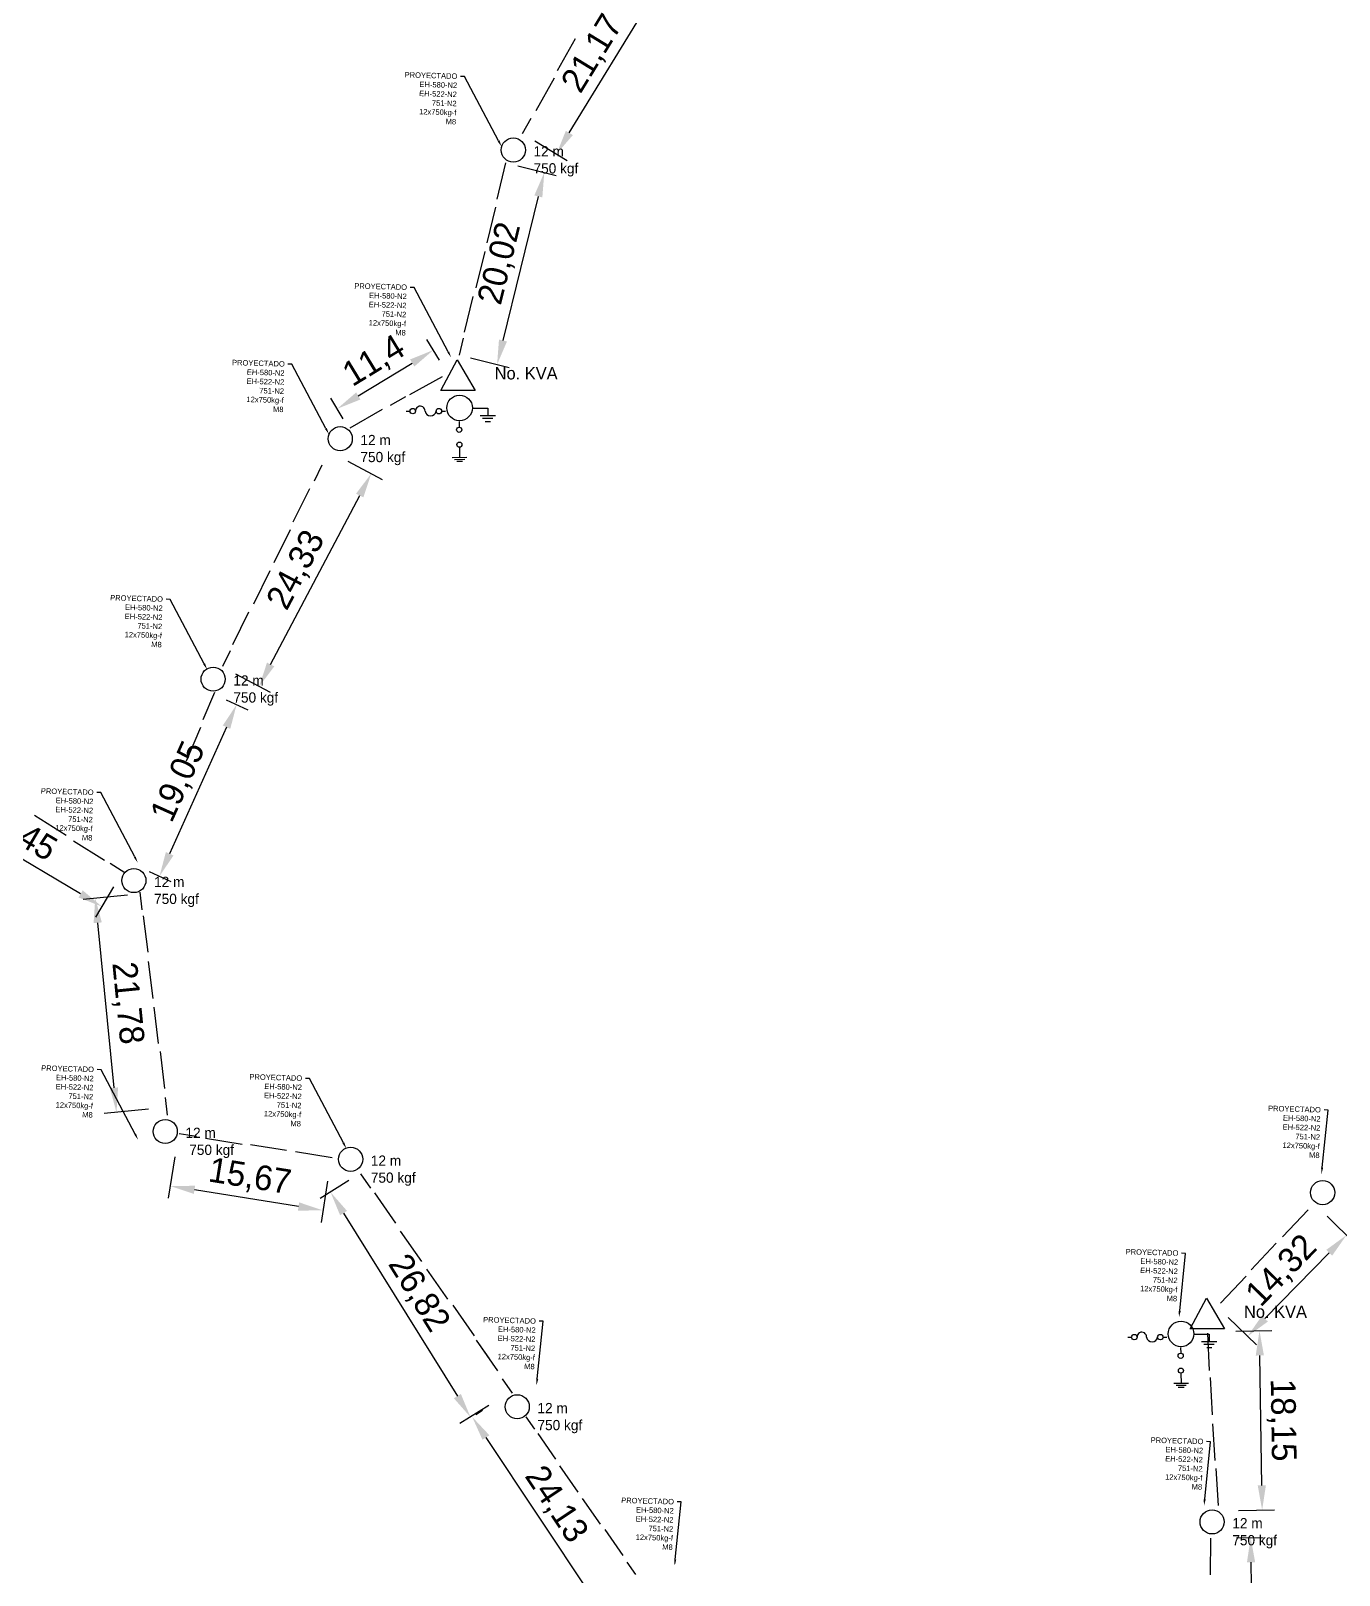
# Model space of a CAD drawing. Header units: millimetres. Extents: x -3588 to 75209, y -3737 to 38254.
# Drawn here: x 32136.9 to 32269.4, y 18319.8 to 18476.1 of the extents above; entities that cross this region are included whole.
import ezdxf
from ezdxf import colors
from ezdxf.entities.mleader import LeaderData, LeaderLine
from ezdxf.math import Vec2, Vec3

# ---------------------------------------------------------------- set-up
doc = ezdxf.new("R2010")
doc.units = ezdxf.units.MM
doc.linetypes.add('CONTINUA', pattern=[0])
doc.layers.add('Mancheta', color=255, linetype='Continuous')
doc.dimstyles.new('ISO-25', dxfattribs={"dimtxt": 2.5, "dimasz": 2.5, "dimexe": 1.25, "dimexo": 0.625, "dimtad": 1, "dimtxsty": 'Standard', "dimcen": 2.5, "dimadec": 0, "dimazin": 0, "dimtfac": 1, "dimtmove": 0, "dimatfit": 3, "dimfxl": 1, "dimarcsym": 0})

# ---------------------------------------------------------------- blocks, each defined once
blk = doc.blocks.new('*D370')
at = {"color": 0, "lineweight": -2, "transparency": 16777216}
for p, q in [((32151.48, 18362.16), (32150.81, 18357.97)), ((32166.95, 18359.69), (32166.29, 18355.5)), ((32164.01, 18357.13), (32153.47, 18358.81))]:
    blk.add_line(p, q, dxfattribs=at)
at = {"color": 0, "transparency": 16777216}
for points in [[(32153.54, 18359.22), (32153.41, 18358.4), (32151, 18359.2)], [(32164.08, 18357.54), (32163.95, 18356.71), (32166.48, 18356.73)]]:
    blk.add_solid(points, dxfattribs=at)
at = {"layer": 'Defpoints', "color": 0, "transparency": 16777216}
for p in [(32151.58, 18362.78), (32167.05, 18360.3), (32151, 18359.2)]:
    blk.add_point(p, dxfattribs=at)
at = {"color": 0, "transparency": 16777216, "insert": (32159.07, 18360.02), "char_height": 2.5, "attachment_point": 5, "rotation": 350.917}
blk.add_mtext('15,67', dxfattribs=at)
blk = doc.blocks.new('*D371')
at = {"color": 0, "lineweight": -2, "transparency": 16777216}
for p, q in [((32146.68, 18388.65), (32142.19, 18388.2)), ((32145.33, 18369.14), (32143.68, 18385.84)), ((32148.83, 18366.97), (32144.33, 18366.53))]:
    blk.add_line(p, q, dxfattribs=at)
at = {"color": 0, "transparency": 16777216}
for points in [[(32144.09, 18385.88), (32143.26, 18385.8), (32143.43, 18388.33)], [(32145.74, 18369.18), (32144.91, 18369.1), (32145.58, 18366.65)]]:
    blk.add_solid(points, dxfattribs=at)
at = {"layer": 'Defpoints', "color": 0, "transparency": 16777216}
for p in [(32143.43, 18388.33), (32147.3, 18388.71), (32149.45, 18367.04)]:
    blk.add_point(p, dxfattribs=at)
at = {"color": 0, "transparency": 16777216, "insert": (32146.58, 18377.7), "char_height": 2.5, "attachment_point": 5, "rotation": 275.6555}
blk.add_mtext('21,78', dxfattribs=at)
blk = doc.blocks.new('*D372')
at = {"color": 0, "lineweight": -2, "transparency": 16777216}
for p, q in [((32169.11, 18359.74), (32166.19, 18357.92)), ((32168.57, 18356.46), (32180.1, 18337.93)), ((32183.28, 18336.97), (32180.36, 18335.15))]:
    blk.add_line(p, q, dxfattribs=at)
at = {"color": 0, "transparency": 16777216}
for points in [[(32168.92, 18356.68), (32168.22, 18356.24), (32167.25, 18358.58)], [(32180.45, 18338.15), (32179.74, 18337.71), (32181.42, 18335.81)]]:
    blk.add_solid(points, dxfattribs=at)
at = {"layer": 'Defpoints', "color": 0, "transparency": 16777216}
for p in [(32169.64, 18360.07), (32183.81, 18337.3), (32181.42, 18335.81)]:
    blk.add_point(p, dxfattribs=at)
at = {"color": 0, "transparency": 16777216, "insert": (32176.1, 18348.3), "char_height": 2.5, "attachment_point": 5, "rotation": 301.8892}
blk.add_mtext('26,82', dxfattribs=at)
blk = doc.blocks.new('*D373')
at = {"color": 0, "lineweight": -2, "transparency": 16777216}
for p, q in [((32181.96, 18336.06), (32182.65, 18336.51)), ((32182.99, 18333.74), (32193.59, 18317.81)), ((32195.33, 18315.96), (32196.01, 18316.42))]:
    blk.add_line(p, q, dxfattribs=at)
at = {"color": 0, "transparency": 16777216}
for points in [[(32183.34, 18333.97), (32182.64, 18333.51), (32181.6, 18335.82)], [(32193.93, 18318.04), (32193.24, 18317.57), (32194.97, 18315.72)]]:
    blk.add_solid(points, dxfattribs=at)
at = {"layer": 'Defpoints', "color": 0, "transparency": 16777216}
for p in [(32181.44, 18335.71), (32194.81, 18315.62), (32194.97, 18315.72)]:
    blk.add_point(p, dxfattribs=at)
at = {"color": 0, "transparency": 16777216, "insert": (32190.02, 18326.92), "char_height": 2.5, "attachment_point": 5, "rotation": 303.6315}
blk.add_mtext('24,13', dxfattribs=at)
blk = doc.blocks.new('*D380')
at = {"color": 0, "lineweight": -2, "transparency": 16777216}
for p, q in [((32259, 18323.6), (32261.68, 18323.63)), ((32260.67, 18306.38), (32260.47, 18321.12)), ((32259.27, 18303.86), (32261.96, 18303.9))]:
    blk.add_line(p, q, dxfattribs=at)
at = {"color": 0, "transparency": 16777216}
for points in [[(32260.88, 18321.12), (32260.05, 18321.11), (32260.43, 18323.62)], [(32261.09, 18306.39), (32260.25, 18306.38), (32260.71, 18303.88)]]:
    blk.add_solid(points, dxfattribs=at)
at = {"layer": 'Defpoints', "color": 0, "transparency": 16777216}
for p in [(32258.38, 18323.59), (32260.43, 18323.62), (32258.65, 18303.86)]:
    blk.add_point(p, dxfattribs=at)
at = {"color": 0, "transparency": 16777216, "insert": (32262.65, 18313.78), "char_height": 2.5, "attachment_point": 5, "rotation": 270.7912}
blk.add_mtext('19,73', dxfattribs=at)
blk = doc.blocks.new('*D381')
at = {"color": 0, "lineweight": -2, "transparency": 16777216}
for p, q in [((32258.91, 18344.51), (32262.57, 18344.56)), ((32261.55, 18328.9), (32261.35, 18342.05)), ((32259.18, 18326.36), (32262.84, 18326.42))]:
    blk.add_line(p, q, dxfattribs=at)
at = {"color": 0, "transparency": 16777216}
for points in [[(32261.77, 18342.05), (32260.94, 18342.04), (32261.32, 18344.55)], [(32261.97, 18328.9), (32261.14, 18328.89), (32261.59, 18326.4)]]:
    blk.add_solid(points, dxfattribs=at)
at = {"layer": 'Defpoints', "color": 0, "transparency": 16777216}
for p in [(32258.28, 18344.5), (32261.32, 18344.55), (32258.56, 18326.35)]:
    blk.add_point(p, dxfattribs=at)
at = {"color": 0, "transparency": 16777216, "insert": (32263.54, 18335.5), "char_height": 2.5, "attachment_point": 5, "rotation": 270.8686}
blk.add_mtext('18,15', dxfattribs=at)
blk = doc.blocks.new('*D382')
at = {"color": 0, "lineweight": -2, "transparency": 16777216}
for p, q in [((32268.16, 18356.15), (32271.02, 18353.36)), ((32261.87, 18345.78), (32268.38, 18352.44)), ((32258.16, 18345.9), (32261.02, 18343.11))]:
    blk.add_line(p, q, dxfattribs=at)
at = {"color": 0, "transparency": 16777216}
for points in [[(32268.08, 18352.73), (32268.68, 18352.15), (32270.13, 18354.23)], [(32261.57, 18346.07), (32262.17, 18345.48), (32260.12, 18343.99)]]:
    blk.add_solid(points, dxfattribs=at)
at = {"layer": 'Defpoints', "color": 0, "transparency": 16777216}
for p in [(32267.72, 18356.58), (32270.13, 18354.23), (32257.71, 18346.34)]:
    blk.add_point(p, dxfattribs=at)
at = {"color": 0, "transparency": 16777216, "insert": (32263.63, 18350.56), "char_height": 2.5, "attachment_point": 5, "rotation": 45.6807}
blk.add_mtext('14,32', dxfattribs=at)
blk = doc.blocks.new('*D393')
at = {"color": 0, "lineweight": -2, "transparency": 16777216}
for p, q in [((32125.96, 18400.92), (32124.15, 18397.86)), ((32141.95, 18388.76), (32126.94, 18397.66)), ((32145.28, 18389.47), (32143.46, 18386.41))]:
    blk.add_line(p, q, dxfattribs=at)
at = {"color": 0, "transparency": 16777216}
for points in [[(32127.15, 18398.01), (32126.72, 18397.3), (32124.78, 18398.93)], [(32142.16, 18389.12), (32141.74, 18388.4), (32144.1, 18387.48)]]:
    blk.add_solid(points, dxfattribs=at)
at = {"layer": 'Defpoints', "color": 0, "transparency": 16777216}
for p in [(32126.28, 18401.46), (32124.78, 18398.93), (32145.6, 18390.01)]:
    blk.add_point(p, dxfattribs=at)
at = {"color": 0, "transparency": 16777216, "insert": (32135.51, 18395), "char_height": 2.5, "attachment_point": 5, "rotation": 329.3458}
blk.add_mtext('22,45', dxfattribs=at)
blk = doc.blocks.new('*D404')
at = {"color": 0, "lineweight": -2, "transparency": 16777216}
for p, q in [((32156.69, 18408.4), (32158.88, 18407.41)), ((32156.72, 18405.64), (32150.96, 18392.82)), ((32148.88, 18391.02), (32151.07, 18390.03))]:
    blk.add_line(p, q, dxfattribs=at)
at = {"color": 0, "transparency": 16777216}
for points in [[(32156.34, 18405.81), (32157.1, 18405.47), (32157.74, 18407.92)], [(32150.58, 18393), (32151.34, 18392.65), (32149.93, 18390.54)]]:
    blk.add_solid(points, dxfattribs=at)
at = {"layer": 'Defpoints', "color": 0, "transparency": 16777216}
for p in [(32156.12, 18408.65), (32148.31, 18391.27), (32149.93, 18390.54)]:
    blk.add_point(p, dxfattribs=at)
at = {"color": 0, "transparency": 16777216, "insert": (32151.94, 18400.09), "char_height": 2.5, "attachment_point": 5, "rotation": 65.7999}
blk.add_mtext('19,05', dxfattribs=at)
blk = doc.blocks.new('*D405')
at = {"color": 0, "lineweight": -2, "transparency": 16777216}
for p, q in [((32168.99, 18432.56), (32172.48, 18430.72)), ((32161.19, 18411.99), (32170.21, 18429.09)), ((32157.64, 18411.03), (32161.13, 18409.19))]:
    blk.add_line(p, q, dxfattribs=at)
at = {"color": 0, "transparency": 16777216}
for points in [[(32169.84, 18429.28), (32170.58, 18428.9), (32171.37, 18431.3)], [(32160.82, 18412.18), (32161.56, 18411.79), (32160.03, 18409.77)]]:
    blk.add_solid(points, dxfattribs=at)
at = {"layer": 'Defpoints', "color": 0, "transparency": 16777216}
for p in [(32168.43, 18432.85), (32171.37, 18431.3), (32157.09, 18411.32)]:
    blk.add_point(p, dxfattribs=at)
at = {"color": 0, "transparency": 16777216, "insert": (32163.86, 18421.51), "char_height": 2.5, "attachment_point": 5, "rotation": 62.208}
blk.add_mtext('24,33', dxfattribs=at)
blk = doc.blocks.new('*D406')
at = {"color": 0, "lineweight": -2, "transparency": 16777216}
for p, q in [((32178.27, 18442.8), (32177.01, 18444.87)), ((32170.06, 18439.17), (32175.53, 18442.5)), ((32168.54, 18436.86), (32167.28, 18438.93))]:
    blk.add_line(p, q, dxfattribs=at)
at = {"color": 0, "transparency": 16777216}
for points in [[(32175.31, 18442.86), (32175.74, 18442.15), (32177.66, 18443.81)], [(32169.85, 18439.52), (32170.28, 18438.81), (32167.93, 18437.87)]]:
    blk.add_solid(points, dxfattribs=at)
at = {"layer": 'Defpoints', "color": 0, "transparency": 16777216}
for p in [(32177.66, 18443.81), (32178.6, 18442.27), (32168.87, 18436.33)]:
    blk.add_point(p, dxfattribs=at)
at = {"color": 0, "transparency": 16777216, "insert": (32171.71, 18442.61), "char_height": 2.5, "attachment_point": 5, "rotation": 31.4104}
blk.add_mtext('11,4', dxfattribs=at)
blk = doc.blocks.new('*D407')
at = {"color": 0, "lineweight": -2, "transparency": 16777216}
for p, q in [((32186.21, 18462.45), (32190.11, 18461.49)), ((32184.72, 18444.78), (32188.3, 18459.36)), ((32181.44, 18443.01), (32185.34, 18442.05))]:
    blk.add_line(p, q, dxfattribs=at)
at = {"color": 0, "transparency": 16777216}
for points in [[(32187.89, 18459.46), (32188.7, 18459.26), (32188.9, 18461.79)], [(32184.31, 18444.88), (32185.12, 18444.68), (32184.12, 18442.35)]]:
    blk.add_solid(points, dxfattribs=at)
at = {"layer": 'Defpoints', "color": 0, "transparency": 16777216}
for p in [(32185.61, 18462.59), (32188.9, 18461.79), (32180.83, 18443.16)]:
    blk.add_point(p, dxfattribs=at)
at = {"color": 0, "transparency": 16777216, "insert": (32184.49, 18452.56), "char_height": 2.5, "attachment_point": 5, "rotation": 76.2074}
blk.add_mtext('20,02', dxfattribs=at)
blk = doc.blocks.new('*D408')
at = {"color": 0, "lineweight": -2, "transparency": 16777216}
for p, q in [((32198.97, 18483.06), (32202.24, 18481.06)), ((32191.43, 18465.79), (32199.87, 18479.58)), ((32187.93, 18465), (32191.2, 18463))]:
    blk.add_line(p, q, dxfattribs=at)
at = {"color": 0, "transparency": 16777216}
for points in [[(32199.51, 18479.8), (32200.22, 18479.36), (32201.17, 18481.71)], [(32191.08, 18466), (32191.79, 18465.57), (32190.13, 18463.65)]]:
    blk.add_solid(points, dxfattribs=at)
at = {"layer": 'Defpoints', "color": 0, "transparency": 16777216}
for p in [(32198.44, 18483.38), (32201.17, 18481.71), (32187.4, 18465.32)]:
    blk.add_point(p, dxfattribs=at)
at = {"color": 0, "transparency": 16777216, "insert": (32193.87, 18473.77), "char_height": 2.5, "attachment_point": 5, "rotation": 58.5583}
blk.add_mtext('21,17', dxfattribs=at)

msp = doc.modelspace()

# ---------------------------------------------------------------- linework, layer by layer
at = {"color": 10}
for p, q in [((32190.24, 18472.116), (32192.05, 18475.353)), ((32188.075, 18468.061), (32189.92, 18471.361)), ((32186.698, 18465.747), (32187.567, 18467.3)), ((32184.976, 18462.753), (32184.076, 18459.081)), ((32183.97, 18458.268), (32183.087, 18454.666)), ((32182.863, 18453.789), (32181.964, 18450.117)), ((32181.666, 18449.228), (32180.784, 18445.626)), ((32180.689, 18445.008), (32180.265, 18443.28)), ((32178.44, 18439.781), (32180.067, 18442.837)), ((32180.067, 18442.837), (32181.888, 18439.716)), ((32175.29, 18439.319), (32178.599, 18441.149)), ((32181.888, 18439.716), (32178.387, 18439.716)), ((32174.843, 18439.074), (32173.301, 18438.186)), ((32181.701, 18437.938), (32183.177, 18437.936)), ((32183.177, 18437.936), (32183.178, 18437.202)), ((32172.474, 18437.793), (32169.198, 18435.907)), ((32174.924, 18437.623), (32175.309, 18437.623)), ((32178.499, 18437.624), (32178.888, 18437.624)), ((32180.274, 18436.584), (32180.28, 18436.007)), ((32182.392, 18437.18), (32183.941, 18437.18)), ((32182.635, 18436.907), (32183.679, 18436.907)), ((32182.925, 18436.577), (32183.452, 18436.577)), ((32180.31, 18433.977), (32180.321, 18432.927)), ((32166.375, 18432.152), (32165.587, 18430.557)), ((32181.067, 18432.935), (32179.573, 18432.918)), ((32180.836, 18432.727), (32179.811, 18432.716)), ((32180.618, 18432.524), (32180.028, 18432.518)), ((32165.119, 18429.77), (32163.444, 18426.381)), ((32163.163, 18425.61), (32161.521, 18422.285)), ((32161.112, 18421.478), (32159.438, 18418.089)), ((32158.955, 18417.285), (32157.312, 18413.96)), ((32157.085, 18413.377), (32156.297, 18411.782)), ((32155.512, 18409.139), (32154.336, 18406.38)), ((32154.097, 18405.596), (32152.636, 18402.187)), ((32137.288, 18396.726), (32140.487, 18394.71)), ((32141.236, 18394.147), (32144.374, 18392.17)), ((32144.93, 18391.884), (32146.436, 18390.936)), ((32148.191, 18387.167), (32147.973, 18388.933)), ((32148.776, 18382.875), (32148.322, 18386.555)), ((32149.277, 18378.186), (32148.814, 18381.938)), ((32149.834, 18373.607), (32149.379, 18377.287)), ((32150.486, 18369.056), (32150.023, 18372.808)), ((32150.745, 18366.376), (32150.527, 18368.142)), ((32151.935, 18364.513), (32153.693, 18364.237)), ((32154.583, 18364.025), (32158.318, 18363.439)), ((32159.138, 18363.401), (32162.802, 18362.826)), ((32163.694, 18362.677), (32167.429, 18362.091)), ((32171.326, 18358.973), (32170.308, 18360.433)), ((32173.85, 18355.452), (32171.728, 18358.494)), ((32263.654, 18354.051), (32266.263, 18356.788)), ((32176.485, 18351.541), (32174.321, 18354.642)), ((32260.466, 18350.718), (32263.024, 18353.403)), ((32179.117, 18347.753), (32176.995, 18350.795)), ((32257.36, 18347.329), (32259.968, 18350.066)), ((32254.319, 18344.795), (32255.946, 18347.85)), ((32255.946, 18347.85), (32257.768, 18344.73)), ((32181.821, 18344.035), (32179.657, 18347.136)), ((32257.768, 18344.73), (32254.266, 18344.73)), ((32254.759, 18344.211), (32256.236, 18344.21)), ((32256.252, 18340.523), (32256.101, 18344.301)), ((32256.236, 18344.21), (32256.237, 18343.476)), ((32184.195, 18340.477), (32182.031, 18343.577)), ((32183.302, 18341.787), (32182.284, 18343.246)), ((32247.983, 18343.897), (32248.368, 18343.897)), ((32251.558, 18343.898), (32251.946, 18343.898)), ((32253.333, 18342.858), (32253.339, 18342.281)), ((32255.45, 18343.454), (32256.999, 18343.454)), ((32255.694, 18343.18), (32256.738, 18343.18)), ((32255.984, 18342.851), (32256.511, 18342.851)), ((32185.676, 18338.228), (32184.658, 18339.687)), ((32253.369, 18340.251), (32253.38, 18339.201)), ((32256.57, 18336.036), (32256.362, 18339.811)), ((32254.126, 18339.209), (32252.631, 18339.192)), ((32253.895, 18339.001), (32252.87, 18338.99)), ((32253.677, 18338.798), (32253.086, 18338.792)), ((32187.925, 18334.569), (32187.054, 18335.817)), ((32256.816, 18331.43), (32256.611, 18335.133)), ((32190.083, 18331.557), (32188.268, 18334.158)), ((32192.337, 18328.212), (32190.487, 18330.864)), ((32257.159, 18326.845), (32256.95, 18330.62)), ((32194.588, 18324.973), (32192.773, 18327.574)), ((32196.9, 18321.793), (32195.05, 18324.445)), ((32256.361, 18319.852), (32256.384, 18323.56)), ((32198.167, 18319.87), (32197.297, 18321.118))]:
    msp.add_line(p, q, dxfattribs=at)
for centre, radius in [((32185.76, 18464.059), 1.222), ((32175.585, 18437.631), 0.276), ((32178.223, 18437.626), 0.276), ((32180.319, 18437.952), 1.294), ((32168.233, 18434.838), 1.222), ((32180.28, 18435.743), 0.263), ((32180.304, 18434.237), 0.26), ((32155.365, 18410.5), 1.222), ((32147.337, 18390.116), 1.222), ((32150.515, 18364.715), 1.222), ((32169.285, 18361.901), 1.222), ((32267.715, 18358.525), 1.222), ((32248.644, 18343.905), 0.276), ((32251.282, 18343.9), 0.276), ((32253.378, 18344.226), 1.294), ((32253.339, 18342.017), 0.263), ((32253.363, 18340.511), 0.26), ((32186.158, 18336.854), 1.222), ((32256.52, 18325.201), 1.222)]:
    msp.add_circle(centre, radius, dxfattribs=at)
for centre, radius, start, end in [((32176.342, 18437.652), 0.481, 356.0473, 179.98075), ((32177.383, 18437.718), 0.571, 190.00363, 350.3175), ((32249.4, 18343.926), 0.481, 356.0473, 179.98075), ((32250.442, 18343.992), 0.571, 190.00363, 350.3175)]:
    msp.add_arc(centre, radius, start, end, dxfattribs=at)

# ---------------------------------------------------------------- texts
at = {"color": 10, "attachment_point": 1}
for s, width, gutter_width, insert, char_height in [('12 m^J750 kgf ', 21.10344, 5.166, (32187.808, 18464.443), 1.03321), ('No. KVA', 17.75852, 6.215, (32183.874, 18442.082), 1.243), ('12 m^J750 kgf ', 21.10344, 5.166, (32170.281, 18435.222), 1.03321), ('12 m^J750 kgf ', 21.10344, 5.166, (32157.413, 18410.884), 1.03321), ('12 m^J750 kgf ', 21.10344, 5.166, (32149.385, 18390.5), 1.03321), ('12 m^J 750 kgf ', 21.10344, 5.166, (32152.563, 18365.099), 1.03321), ('12 m^J750 kgf ', 21.10344, 5.166, (32171.333, 18362.285), 1.03321), ('No. KVA', 17.75852, 6.215, (32259.753, 18347.096), 1.243), ('12 m^J750 kgf ', 21.10344, 5.166, (32188.206, 18337.238), 1.03321), ('12 m^J750 kgf ', 21.10344, 5.166, (32258.567, 18325.585), 1.03321)]:
    msp.add_mtext_dynamic_manual_height_columns(s, width=width, gutter_width=gutter_width, heights=[0], dxfattribs=dict(at, insert=insert, char_height=char_height))

# ---------------------------------------------------------------- dimensions: what is measured, and where the dimension line sits
at = {"color": 1}
for p1, p2, distance, picture, middle in [((32187.396, 18465.324), (32198.437, 18483.384), -3.203, '*D408', (32193.872, 18473.77)), ((32180.835, 18443.155), (32185.607, 18462.594), -3.387, '*D407', (32184.486, 18452.564)), ((32168.869, 18436.329), (32178.597, 18442.269), 1.801, '*D406', (32171.709, 18442.614)), ((32157.0865, 18411.3229), (32168.433, 18432.8507), -3.3229, '*D405', (32163.8563, 18421.5088)), ((32156.121, 18408.652), (32148.311, 18391.274), 1.779, '*D404', (32151.938, 18400.088)), ((32145.599, 18390.009), (32126.282, 18401.458), 2.937, '*D393', (32135.505, 18394.999)), ((32149.449, 18367.036), (32147.303, 18388.711), 3.893, '*D371', (32146.576, 18377.695)), ((32167.054, 18360.304), (32151.576, 18362.778), 3.619, '*D370', (32159.073, 18360.025)), ((32169.638, 18360.067), (32183.806, 18337.296), -2.812, '*D372', (32176.103, 18348.296)), ((32257.714, 18346.34), (32267.717, 18356.583), -3.368, '*D382', (32263.635, 18350.564)), ((32258.558, 18326.35), (32258.283, 18344.5), -3.034, '*D381', (32263.537, 18335.502)), ((32181.444, 18335.711), (32194.811, 18315.617), 0.194, '*D373', (32190.023, 18326.925)), ((32258.648, 18303.856), (32258.375, 18323.587), -2.058, '*D380', (32262.652, 18313.779))]:
    dim = msp.add_aligned_dim(p1=p1, p2=p2, distance=distance, dimstyle='ISO-25', dxfattribs=at)
    dim.commit()
    dim.dimension.update_dxf_attribs({"geometry": picture, "text_midpoint": middle})

# ---------------------------------------------------------------- leaders
at = {"layer": 'Mancheta', "color": 1, "linetype": 'CONTINUA'}
ml = msp.add_multileader_mtext('Standard', dxfattribs=at)
ml.set_content('PROYECTADO\\PEH-580-N2\\PEH-522-N2\\P751-N2    \\P12x750kg-f\\PM8', color=1)
ml.set_leader_properties()
ml.build(insert=Vec2(0, 0))
ml.multileader.update_dxf_attribs({"arrow_head_size": 0.648})
ctx = ml.context
ctx.base_point, ctx.char_height, ctx.arrow_head_size, ctx.landing_gap_size, ctx.plane_origin, ctx.plane_x_axis, ctx.plane_y_axis = Vec3(32174.432, 18471.684), 0.5529, 0.648, 0.324, Vec3(32182.265, 18480.271), Vec3(0.9996111, -0.027885), Vec3(0.027885, 0.9996111)
ctx.text_align_type = 2
notes = []
notes.append((ctx, [(0, (1, 1, 0), (32180.823, 18471.505), (-0.9996111, 0.027885), 0.401, [(0, [(32184.566, 18464.416)], 0, [])])]))
ctx.mtext.insert, ctx.mtext.text_direction, ctx.mtext.rotation, ctx.mtext.width, ctx.mtext.alignment, ctx.mtext.flow_direction = Vec3(32180.106, 18471.807), Vec3(0.9996111, -0.027885), 6.2552967, 5.37864, 3, 5
ml = msp.add_multileader_mtext('Standard', dxfattribs=at)
ml.set_content('PROYECTADO\\PEH-580-N2\\PEH-522-N2\\P751-N2    \\P12x750kg-f\\PM8', color=1)
ml.set_leader_properties()
ml.build(insert=Vec2(0, 0))
ml.multileader.update_dxf_attribs({"arrow_head_size": 0.648})
ctx = ml.context
ctx.base_point, ctx.char_height, ctx.arrow_head_size, ctx.landing_gap_size, ctx.plane_origin, ctx.plane_x_axis, ctx.plane_y_axis = Vec3(32169.333, 18450.32), 0.5529, 0.648, 0.324, Vec3(32177.166, 18458.908), Vec3(0.9996111, -0.027885), Vec3(0.027885, 0.9996111)
ctx.text_align_type = 2
notes.append((ctx, [(0, (1, 1, 0), (32175.725, 18450.142), (-0.9996111, 0.027885), 0.401, [(0, [(32179.468, 18443.053)], 0, [])])]))
ctx.mtext.insert, ctx.mtext.text_direction, ctx.mtext.rotation, ctx.mtext.width, ctx.mtext.alignment, ctx.mtext.flow_direction = Vec3(32175.007, 18450.443), Vec3(0.9996111, -0.027885), 6.2552967, 5.37864, 3, 5
ml = msp.add_multileader_mtext('Standard', dxfattribs=at)
ml.set_content('PROYECTADO\\PEH-580-N2\\PEH-522-N2\\P751-N2    \\P12x750kg-f\\PM8', color=1)
ml.set_leader_properties()
ml.build(insert=Vec2(0, 0))
ml.multileader.update_dxf_attribs({"arrow_head_size": 0.648})
ctx = ml.context
ctx.base_point, ctx.char_height, ctx.arrow_head_size, ctx.landing_gap_size, ctx.plane_origin, ctx.plane_x_axis, ctx.plane_y_axis = Vec3(32156.954, 18442.561), 0.5529, 0.648, 0.324, Vec3(32164.788, 18451.149), Vec3(0.9996111, -0.027885), Vec3(0.027885, 0.9996111)
ctx.text_align_type = 2
notes.append((ctx, [(0, (1, 1, 0), (32163.346, 18442.383), (-0.9996111, 0.027885), 0.401, [(0, [(32167.089, 18435.294)], 0, [])])]))
ctx.mtext.insert, ctx.mtext.text_direction, ctx.mtext.rotation, ctx.mtext.width, ctx.mtext.alignment, ctx.mtext.flow_direction = Vec3(32162.629, 18442.684), Vec3(0.9996111, -0.027885), 6.2552967, 5.37864, 3, 5
ml = msp.add_multileader_mtext('Standard', dxfattribs=at)
ml.set_content('PROYECTADO\\PEH-580-N2\\PEH-522-N2\\P751-N2    \\P12x750kg-f\\PM8', color=1)
ml.set_leader_properties()
ml.build(insert=Vec2(0, 0))
ml.multileader.update_dxf_attribs({"arrow_head_size": 0.648})
ctx = ml.context
ctx.base_point, ctx.char_height, ctx.arrow_head_size, ctx.landing_gap_size, ctx.plane_origin, ctx.plane_x_axis, ctx.plane_y_axis = Vec3(32144.617, 18418.755), 0.5529, 0.648, 0.324, Vec3(32152.451, 18427.342), Vec3(0.9996111, -0.027885), Vec3(0.027885, 0.9996111)
ctx.text_align_type = 2
notes.append((ctx, [(0, (1, 1, 0), (32151.009, 18418.576), (-0.9996111, 0.027885), 0.401, [(0, [(32154.752, 18411.487)], 0, [])])]))
ctx.mtext.insert, ctx.mtext.text_direction, ctx.mtext.rotation, ctx.mtext.width, ctx.mtext.alignment, ctx.mtext.flow_direction = Vec3(32150.292, 18418.878), Vec3(0.9996111, -0.027885), 6.2552967, 5.37864, 3, 5
ml = msp.add_multileader_mtext('Standard', dxfattribs=at)
ml.set_content('PROYECTADO\\PEH-580-N2\\PEH-522-N2\\P751-N2    \\P12x750kg-f\\PM8', color=1)
ml.set_leader_properties()
ml.build(insert=Vec2(0, 0))
ml.multileader.update_dxf_attribs({"arrow_head_size": 0.648})
ctx = ml.context
ctx.base_point, ctx.char_height, ctx.arrow_head_size, ctx.landing_gap_size, ctx.plane_origin, ctx.plane_x_axis, ctx.plane_y_axis = Vec3(32137.596, 18399.197), 0.5529, 0.648, 0.324, Vec3(32145.43, 18407.784), Vec3(0.9996111, -0.027885), Vec3(0.027885, 0.9996111)
ctx.text_align_type = 2
notes.append((ctx, [(0, (1, 1, 0), (32143.988, 18399.019), (-0.9996111, 0.027885), 0.401, [(0, [(32147.731, 18391.929)], 0, [])])]))
ctx.mtext.insert, ctx.mtext.text_direction, ctx.mtext.rotation, ctx.mtext.width, ctx.mtext.alignment, ctx.mtext.flow_direction = Vec3(32143.271, 18399.32), Vec3(0.9996111, -0.027885), 6.2552967, 5.37864, 3, 5
ml = msp.add_multileader_mtext('Standard', dxfattribs=at)
ml.set_content('PROYECTADO\\PEH-580-N2\\PEH-522-N2\\P751-N2    \\P12x750kg-f\\PM8', color=1)
ml.set_leader_properties()
ml.build(insert=Vec2(0, 0))
ml.multileader.update_dxf_attribs({"arrow_head_size": 0.648})
ctx = ml.context
ctx.base_point, ctx.char_height, ctx.arrow_head_size, ctx.landing_gap_size, ctx.plane_origin, ctx.plane_x_axis, ctx.plane_y_axis = Vec3(32137.629, 18371.151), 0.5529, 0.648, 0.324, Vec3(32145.463, 18379.738), Vec3(0.9996111, -0.027885), Vec3(0.027885, 0.9996111)
ctx.text_align_type = 2
notes.append((ctx, [(0, (1, 1, 0), (32144.021, 18370.973), (-0.9996111, 0.027885), 0.401, [(0, [(32147.764, 18363.883)], 0, [])])]))
ctx.mtext.insert, ctx.mtext.text_direction, ctx.mtext.rotation, ctx.mtext.width, ctx.mtext.alignment, ctx.mtext.flow_direction = Vec3(32143.304, 18371.274), Vec3(0.9996111, -0.027885), 6.2552967, 5.37864, 3, 5
ml = msp.add_multileader_mtext('Standard', dxfattribs=at)
ml.set_content('PROYECTADO\\PEH-580-N2\\PEH-522-N2\\P751-N2    \\P12x750kg-f\\PM8', color=1)
ml.set_leader_properties()
ml.build(insert=Vec2(0, 0))
ml.multileader.update_dxf_attribs({"arrow_head_size": 0.648})
ctx = ml.context
ctx.base_point, ctx.char_height, ctx.arrow_head_size, ctx.landing_gap_size, ctx.plane_origin, ctx.plane_x_axis, ctx.plane_y_axis = Vec3(32158.718, 18370.261), 0.5529, 0.648, 0.324, Vec3(32166.551, 18378.849), Vec3(0.9996111, -0.027885), Vec3(0.027885, 0.9996111)
ctx.text_align_type = 2
notes.append((ctx, [(0, (1, 1, 0), (32165.109, 18370.083), (-0.9996111, 0.027885), 0.401, [(0, [(32168.853, 18362.994)], 0, [])])]))
ctx.mtext.insert, ctx.mtext.text_direction, ctx.mtext.rotation, ctx.mtext.width, ctx.mtext.alignment, ctx.mtext.flow_direction = Vec3(32164.392, 18370.384), Vec3(0.9996111, -0.027885), 6.2552967, 5.37864, 3, 5
ml = msp.add_multileader_mtext('Standard', dxfattribs=at)
ml.set_content('PROYECTADO\\PEH-580-N2\\PEH-522-N2\\P751-N2    \\P12x750kg-f\\PM8', color=1)
ml.set_leader_properties()
ml.build(insert=Vec2(0, 0))
ml.multileader.update_dxf_attribs({"arrow_head_size": 0.648})
ctx = ml.context
ctx.base_point, ctx.char_height, ctx.arrow_head_size, ctx.landing_gap_size, ctx.plane_origin, ctx.plane_x_axis, ctx.plane_y_axis = Vec3(32261.869, 18367.066), 0.5529, 0.648, 0.324, Vec3(32265.298, 18376.271), Vec3(0.9996111, -0.027885), Vec3(0.027885, 0.9996111)
ctx.text_align_type = 2
notes.append((ctx, [(0, (1, 1, 0), (32268.26, 18366.888), (-0.9996111, 0.027885), 0.401, [(0, [(32267.599, 18360.416)], 0, [])])]))
ctx.mtext.insert, ctx.mtext.text_direction, ctx.mtext.rotation, ctx.mtext.alignment, ctx.mtext.flow_direction = Vec3(32267.543, 18367.189), Vec3(0.9996111, -0.027885), 6.2552967, 3, 5
ml = msp.add_multileader_mtext('Standard', dxfattribs=at)
ml.set_content('PROYECTADO\\PEH-580-N2\\PEH-522-N2\\P751-N2    \\P12x750kg-f\\PM8', color=1)
ml.set_leader_properties()
ml.build(insert=Vec2(0, 0))
ml.multileader.update_dxf_attribs({"arrow_head_size": 0.648})
ctx = ml.context
ctx.base_point, ctx.char_height, ctx.arrow_head_size, ctx.landing_gap_size, ctx.plane_origin, ctx.plane_x_axis, ctx.plane_y_axis = Vec3(32247.442, 18352.559), 0.5529, 0.648, 0.324, Vec3(32250.871, 18361.764), Vec3(0.9996111, -0.027885), Vec3(0.027885, 0.9996111)
ctx.text_align_type = 2
notes.append((ctx, [(0, (1, 1, 0), (32253.834, 18352.381), (-0.9996111, 0.027885), 0.401, [(0, [(32253.172, 18345.909)], 0, [])])]))
ctx.mtext.insert, ctx.mtext.text_direction, ctx.mtext.rotation, ctx.mtext.alignment, ctx.mtext.flow_direction = Vec3(32253.117, 18352.682), Vec3(0.9996111, -0.027885), 6.2552967, 3, 5
ml = msp.add_multileader_mtext('Standard', dxfattribs=at)
ml.set_content('PROYECTADO\\PEH-580-N2\\PEH-522-N2\\P751-N2    \\P12x750kg-f\\PM8', color=1)
ml.set_leader_properties()
ml.build(insert=Vec2(0, 0))
ml.multileader.update_dxf_attribs({"arrow_head_size": 0.648})
ctx = ml.context
ctx.base_point, ctx.char_height, ctx.arrow_head_size, ctx.landing_gap_size, ctx.plane_origin, ctx.plane_x_axis, ctx.plane_y_axis = Vec3(32182.383, 18345.68), 0.5529, 0.648, 0.324, Vec3(32185.812, 18354.885), Vec3(0.9996111, -0.027885), Vec3(0.027885, 0.9996111)
ctx.text_align_type = 2
notes.append((ctx, [(0, (1, 1, 0), (32188.775, 18345.502), (-0.9996111, 0.027885), 0.401, [(0, [(32188.114, 18339.03)], 0, [])])]))
ctx.mtext.insert, ctx.mtext.text_direction, ctx.mtext.rotation, ctx.mtext.alignment, ctx.mtext.flow_direction = Vec3(32188.058, 18345.803), Vec3(0.9996111, -0.027885), 6.2552967, 3, 5
ml = msp.add_multileader_mtext('Standard', dxfattribs=at)
ml.set_content('PROYECTADO\\PEH-580-N2\\PEH-522-N2\\P751-N2    \\P12x750kg-f\\PM8', color=1)
ml.set_leader_properties()
ml.build(insert=Vec2(0, 0))
ml.multileader.update_dxf_attribs({"arrow_head_size": 0.648})
ctx = ml.context
ctx.base_point, ctx.char_height, ctx.arrow_head_size, ctx.landing_gap_size, ctx.plane_origin, ctx.plane_x_axis, ctx.plane_y_axis = Vec3(32249.975, 18333.492), 0.5529, 0.648, 0.324, Vec3(32253.404, 18342.697), Vec3(0.9996111, -0.027885), Vec3(0.027885, 0.9996111)
ctx.text_align_type = 2
notes.append((ctx, [(0, (1, 1, 0), (32256.366, 18333.314), (-0.9996111, 0.027885), 0.401, [(0, [(32255.705, 18326.842)], 0, [])])]))
ctx.mtext.insert, ctx.mtext.text_direction, ctx.mtext.rotation, ctx.mtext.alignment, ctx.mtext.flow_direction = Vec3(32255.649, 18333.615), Vec3(0.9996111, -0.027885), 6.2552967, 3, 5
ml = msp.add_multileader_mtext('Standard', dxfattribs=at)
ml.set_content('PROYECTADO\\PEH-580-N2\\PEH-522-N2\\P751-N2    \\P12x750kg-f\\PM8', color=1)
ml.set_leader_properties()
ml.build(insert=Vec2(0, 0))
ml.multileader.update_dxf_attribs({"arrow_head_size": 0.648})
ctx = ml.context
ctx.base_point, ctx.char_height, ctx.arrow_head_size, ctx.landing_gap_size, ctx.plane_origin, ctx.plane_x_axis, ctx.plane_y_axis = Vec3(32196.364, 18327.395), 0.5529, 0.648, 0.324, Vec3(32199.793, 18336.6), Vec3(0.9996111, -0.027885), Vec3(0.027885, 0.9996111)
ctx.text_align_type = 2
notes.append((ctx, [(0, (1, 1, 0), (32202.756, 18327.217), (-0.9996111, 0.027885), 0.401, [(0, [(32202.094, 18320.745)], 0, [])])]))
ctx.mtext.insert, ctx.mtext.text_direction, ctx.mtext.rotation, ctx.mtext.alignment, ctx.mtext.flow_direction = Vec3(32202.038, 18327.518), Vec3(0.9996111, -0.027885), 6.2552967, 3, 5
for ctx, leaders in notes:
    for number, flags, end, landing, length, lines in leaders:
        leader = LeaderData()
        leader.index, (leader.has_last_leader_line, leader.has_dogleg_vector, leader.attachment_direction) = number, flags
        leader.last_leader_point, leader.dogleg_vector, leader.dogleg_length = Vec3(end), Vec3(landing), length
        for number, points, colour, breaks in lines:
            line = LeaderLine()
            line.index, line.vertices, line.color, line.breaks = number, Vec3.list(points), colors.encode_raw_color(colour), breaks
            leader.lines.append(line)
        ctx.leaders.append(leader)

doc.saveas('drawing.dxf')
